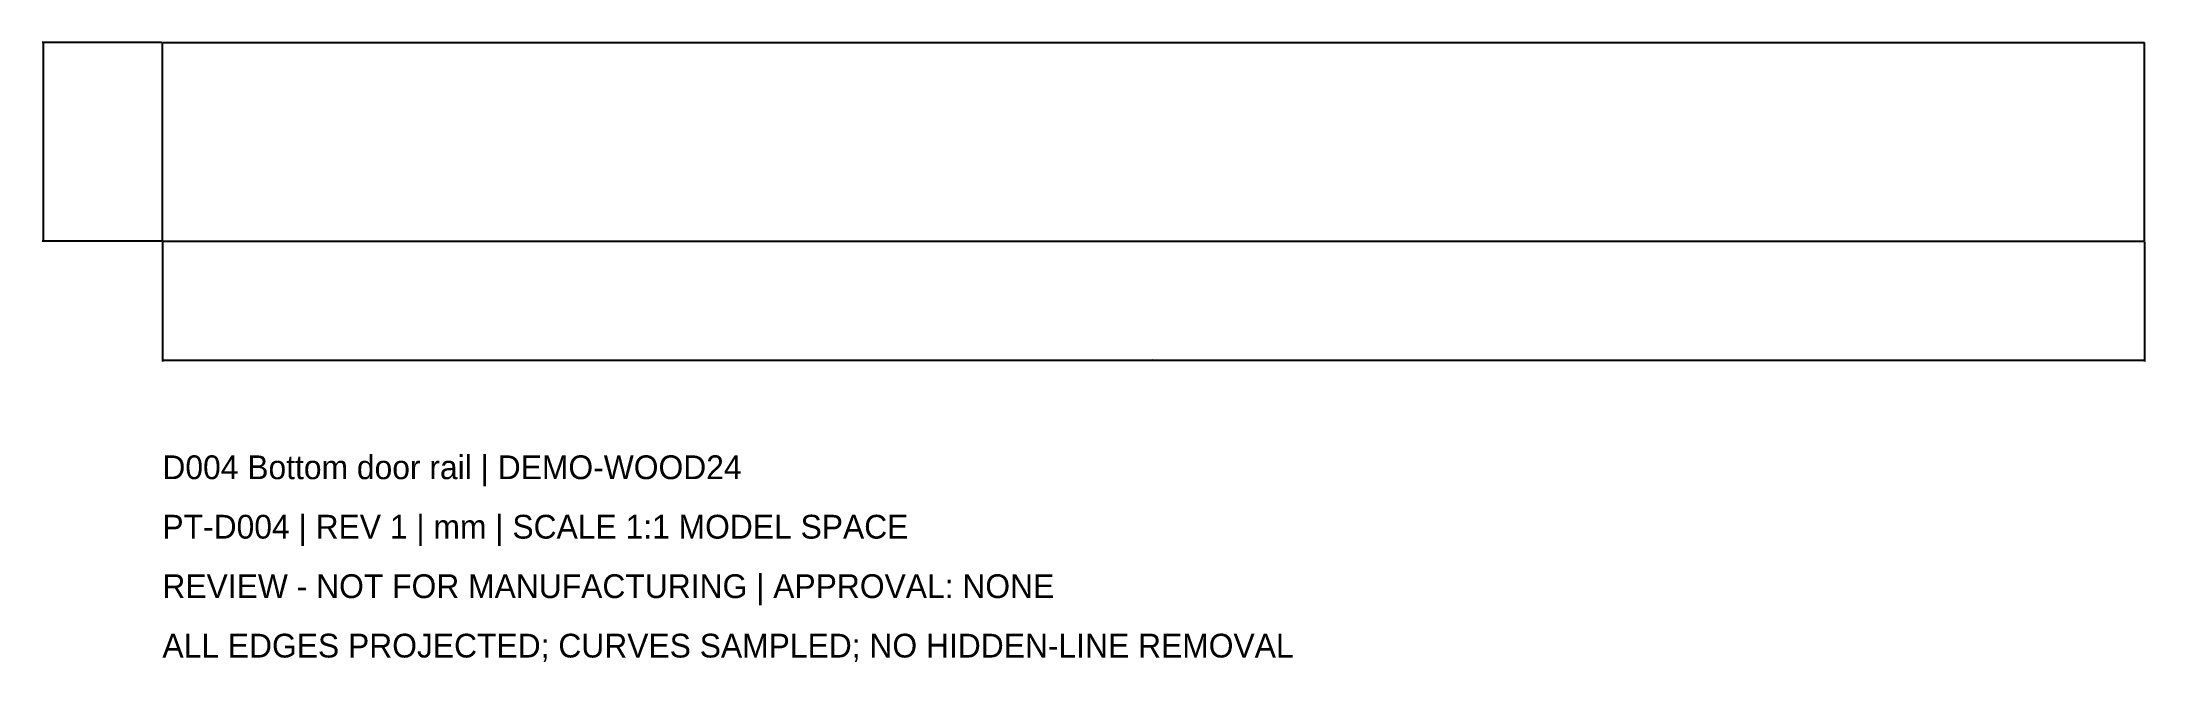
# Model space of a CAD drawing. Header units: millimetres. Extents: x -307 to 274, y -144 to 28.
import ezdxf

# ---------------------------------------------------------------- set-up
doc = ezdxf.new("R2010")
doc.units = ezdxf.units.MM
for name, color, linetype in [('CAD', 7, 'Continuous'), ('DIMENSIONS', 2, 'Continuous'), ('NOTES', 3, 'Continuous')]:
    doc.layers.add(name, color=color, linetype=linetype)
doc.styles.add('OpenSansCondensed-Light', font='OpenSansCondensed-Light.ttf')
doc.dimstyles.new('EZDXF', dxfattribs={"dimtxt": 0.25, "dimasz": 0.175, "dimexe": 0.375, "dimexo": 0.125, "dimgap": 0.1, "dimtad": 1, "dimlfac": 100, "dimzin": 12, "dimdsep": 46, "dimtxsty": 'OpenSansCondensed-Light', "dimblk": 'ARCHTICK', "dimcen": 2.5, "dimazin": 3, "dimtfac": 0.5, "dimtmove": 2, "dimatfit": 3})

# ---------------------------------------------------------------- blocks, each defined once
blk = doc.blocks.new('_ARCHTICK')
at = {"color": 0, "linetype": 'BYBLOCK', "const_width": 0.15}
blk.add_lwpolyline([(-0.5, -0.5), (0.5, 0.5)], dxfattribs=at)

msp = doc.modelspace()

# ---------------------------------------------------------------- linework, layer by layer
at = {"layer": 'CAD'}
for points in [[(-274, -27.5), (-274, 27.5)], [(-274, 27.5), (-274, 27.5)], [(-274, -27.5), (-274, 27.5)], [(-274, 27.5), (274, 27.5)], [(-274, 27.5), (274, 27.5)], [(274, -27.5), (274, 27.5)], [(274, 27.5), (274, 27.5)], [(274, -27.5), (274, 27.5)], [(-274, -27.5), (-274, -27.5)], [(-274, -27.5), (274, -27.5)], [(-274, -27.5), (274, -27.5)], [(274, -27.5), (274, -27.5)]]:
    msp.add_lwpolyline(points, dxfattribs=at)

# ---------------------------------------------------------------- texts
at = {"layer": 'NOTES'}
for s, p in [('D004 Bottom door rail | DEMO-WOOD24', (-274, -93.26)), ('PT-D004 | REV 1 | mm | SCALE 1:1 MODEL SPACE', (-274, -109.7)), ('REVIEW - NOT FOR MANUFACTURING | APPROVAL: NONE', (-274, -126.14)), ('ALL EDGES PROJECTED; CURVES SAMPLED; NO HIDDEN-LINE REMOVAL', (-274, -142.58))]:
    msp.add_text(s, height=6.576, dxfattribs=at).set_placement(p)

# ---------------------------------------------------------------- dimensions: what is measured, and where the dimension line sits
at = {"layer": 'DIMENSIONS'}
msp.add_linear_dim(base=(-306.88, -27.5), p1=(-274, -27.5), p2=(-274, 27.5), angle=90, dimstyle='EZDXF', dxfattribs=at).render()
msp.add_linear_dim(base=(-274, -60.38), p1=(-274, -27.5), p2=(274, -27.5), dimstyle='EZDXF', dxfattribs=at).render()

doc.saveas('drawing.dxf')
